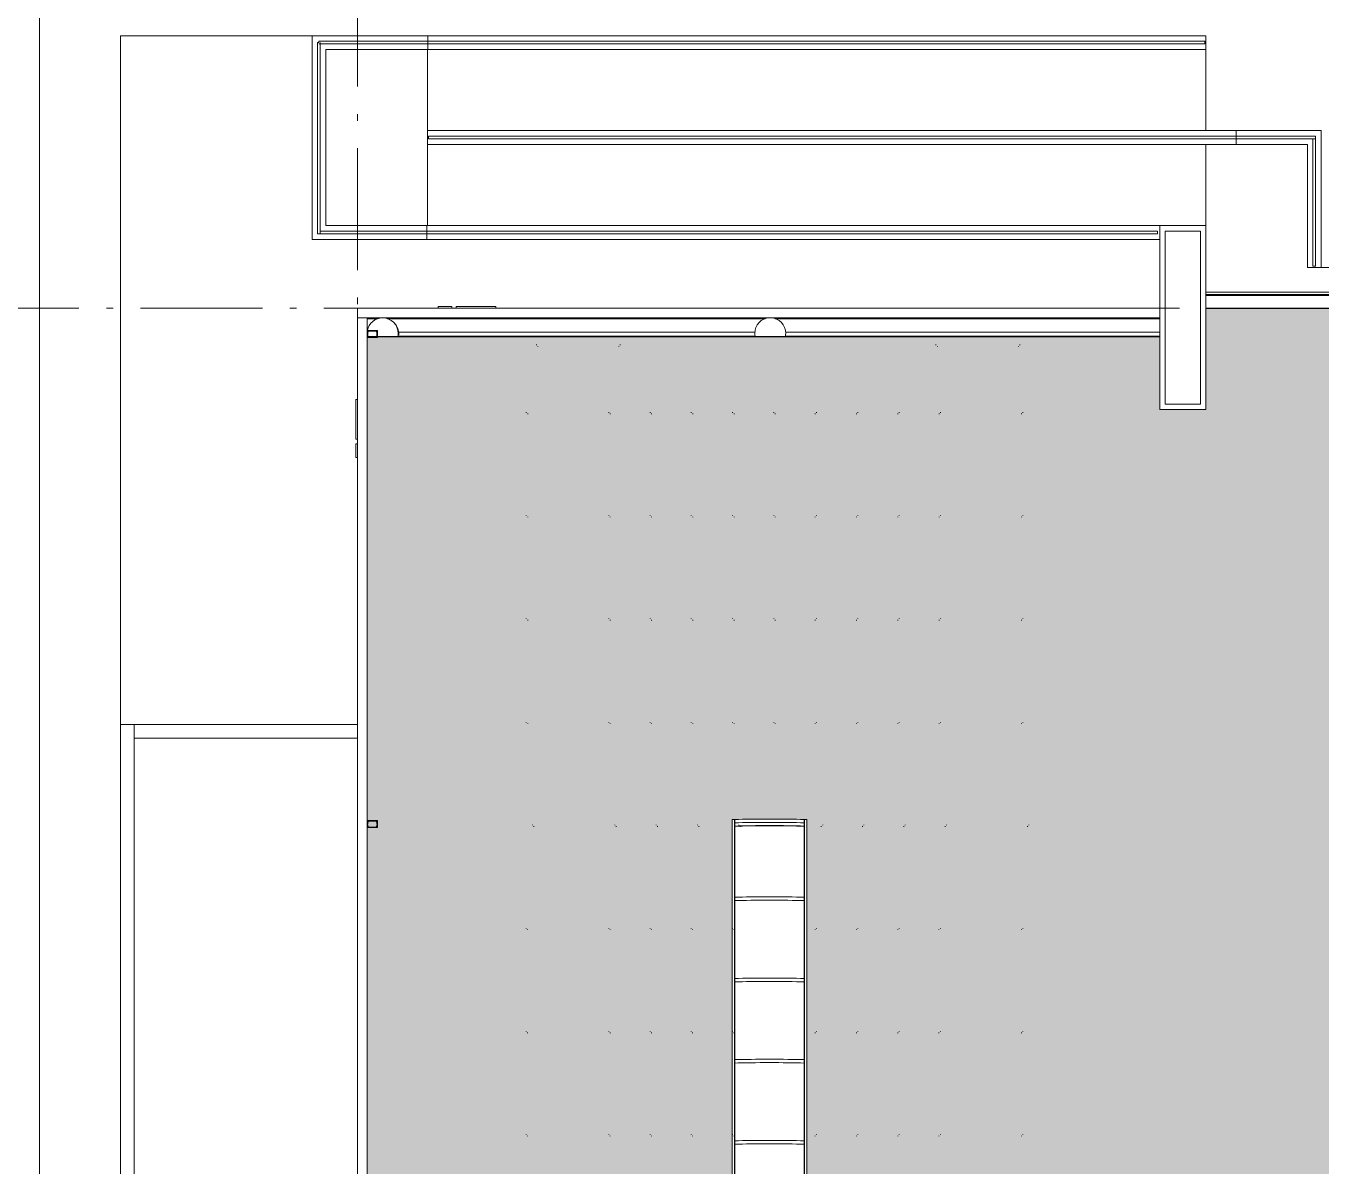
# Model space of a CAD drawing. Header units: metres. Extents: x -55 to 263, y -124 to 62.
# Drawn here: x -17.09 to 2.04, y 2.57 to 19.41 of the extents above; entities that cross this region are included whole.
import ezdxf

# ---------------------------------------------------------------- set-up
doc = ezdxf.new("R2010")
doc.units = ezdxf.units.M
doc.linetypes.add('01_Grid', pattern=[2.61, 1.8, -0.405, 0, -0.405])
for name, color, linetype, lineweight in [('0-1', 7, 'Continuous', 5), ('03EJES-1', 1, '01_Grid', 5), ('06MUR-1', 53, 'Continuous', 5), ('06MUR-2', 253, 'Continuous', 5), ('06MUREXT-1', 253, 'Continuous', 5), ('14HATCH-1', 10, 'Continuous', 5), ('46BANQ-1', 53, 'Continuous', 5), ('53BAPS-1', 53, 'Continuous', 5), ('54ESTRUCTURA-2', 9, 'Continuous', 30), ('54ESTRUCTURA-3', 253, 'Continuous', 5), ('54ESTRUCTURA-7', 213, 'Continuous', 9), ('54ESTRUCTURA-8', 255, 'Continuous', 9), ('55BARANDAL-1', 53, 'Continuous', 5), ('70LINEA-1', 254, 'Continuous', 5), ('70LINEA-4', 255, 'Continuous', 9), ('70LINEA-5', 213, 'Continuous', 9)]:
    doc.layers.add(name, color=color, linetype=linetype, lineweight=lineweight)

# ---------------------------------------------------------------- blocks, each defined once
blk = doc.blocks.new('Arch Element-Durock-01 - Arch Element-Durock-01-7043088-A1 _ A250')
at = {"layer": '06MUR-2'}
for p, q in [((0.259, 16.38), (-0.259, 16.38)), ((-0.259, 16.38), (-0.259, 13.825)), ((0.259, 13.825), (0.259, 16.38)), ((-0.259, 13.825), (0.259, 13.825))]:
    blk.add_line(p, q, dxfattribs=at)
blk = doc.blocks.new('Solar Shade-Aluminium-01 - Solar Shade-Aluminium-01-7044055-A1 _ A250')
at = {"layer": '06MUR-2'}
for p, q in [((-11.002, 15.243), (-12.195, 15.243)), ((-12.195, 15.243), (-12.195, 13.89)), ((-10.734, 15.243), (-10.799, 15.243)), ((-0.339, 15.243), (-10.148, 15.243)), ((-12.195, 13.304), (-12.195, 13.239)), ((-12.195, 13.036), (-12.195, 9.107))]:
    blk.add_line(p, q, dxfattribs=at)
blk = doc.blocks.new('AI Logo-Concrete-01 - AI Logo-Concrete-01-7154200-A1 _ A250')
at = {"layer": '06MUR-2'}
for p, q in [((-11.002, 15.265), (-10.799, 15.265)), ((-11.002, 15.24), (-11.002, 15.265)), ((-10.799, 15.24), (-10.799, 15.265)), ((-10.734, 15.265), (-10.148, 15.265)), ((-10.734, 15.265), (-10.734, 15.24)), ((-10.148, 15.24), (-10.148, 15.265)), ((-12.217, 13.304), (-12.217, 13.89)), ((-12.192, 13.89), (-12.217, 13.89)), ((-12.217, 13.304), (-12.192, 13.304)), ((-12.217, 13.036), (-12.217, 13.239)), ((-12.192, 13.239), (-12.217, 13.239)), ((-12.192, 13.036), (-12.217, 13.036))]:
    blk.add_line(p, q, dxfattribs=at)
blk = doc.blocks.new('Railing - Railing-7159708-A1 _ A250')
at = {"layer": '55BARANDAL-1'}
for p, q in [((-12.782, 19.165), (-12.782, 16.339)), ((-12.763, 19.165), (-12.782, 19.165)), ((-12.744, 16.339), (-12.744, 19.165)), ((-12.782, 16.339), (-12.744, 16.339)), ((-11.169, 16.377), (-12.744, 16.377)), ((-12.744, 16.377), (-12.744, 16.339)), ((-12.744, 16.339), (-11.169, 16.339)), ((-0.377, 16.377), (-11.169, 16.377)), ((-11.169, 16.339), (-0.377, 16.339))]:
    blk.add_line(p, q, dxfattribs=at)
at = {"layer": '55BARANDAL-1', "flags": 128}
blk.add_lwpolyline([(-0.377, 16.377), (-0.377, 16.377), (-0.377, 16.375), (-0.377, 16.372), (-0.377, 16.368), (-0.377, 16.363), (-0.377, 16.358), (-0.377, 16.353), (-0.377, 16.349), (-0.377, 16.345), (-0.377, 16.342), (-0.377, 16.34), (-0.377, 16.339)], dxfattribs=at)
at = {"layer": '55BARANDAL-1'}
blk.add_open_spline([(-11.169, 16.377), (-11.169, 16.377), (-11.169, 16.377), (-11.169, 16.375), (-11.17, 16.372), (-11.17, 16.367), (-11.17, 16.358), (-11.17, 16.348), (-11.169, 16.341), (-11.169, 16.339), (-11.169, 16.339)], degree=3, knots=[0, 0, 0, 0, 0.083333, 0.166667, 0.25, 0.333333, 0.5, 0.666667, 0.833333, 1, 1, 1, 1], dxfattribs=at)
blk = doc.blocks.new('Railing - Railing-7160008-A1 _ A250')
at = {"layer": '55BARANDAL-1'}
for p, q in [((-11.153, 19.184), (-12.763, 19.184)), ((-12.763, 19.184), (-12.763, 19.165)), ((-12.763, 19.146), (-11.153, 19.146)), ((0.323, 19.184), (-11.153, 19.184)), ((-11.153, 19.146), (0.323, 19.146))]:
    blk.add_line(p, q, dxfattribs=at)
at = {"layer": '55BARANDAL-1', "flags": 128}
blk.add_lwpolyline([(0.323, 19.184), (0.323, 19.183), (0.323, 19.181), (0.323, 19.178), (0.323, 19.174), (0.323, 19.17), (0.323, 19.165), (0.323, 19.16), (0.323, 19.155), (0.323, 19.151), (0.323, 19.148), (0.323, 19.146), (0.323, 19.146)], dxfattribs=at)
at = {"layer": '55BARANDAL-1'}
blk.add_open_spline([(-11.153, 19.146), (-11.153, 19.146), (-11.153, 19.146), (-11.153, 19.148), (-11.153, 19.151), (-11.152, 19.156), (-11.152, 19.165), (-11.152, 19.175), (-11.153, 19.182), (-11.153, 19.184), (-11.153, 19.184)], degree=3, knots=[0, 0, 0, 0, 0.083333, 0.166667, 0.25, 0.333333, 0.5, 0.666667, 0.833333, 1, 1, 1, 1], dxfattribs=at)
blk = doc.blocks.new('Railing - Railing-7160235-A1 _ A250')
at = {"layer": '55BARANDAL-1'}
for p, q in [((0.787, 17.781), (-11.142, 17.781)), ((-11.142, 17.743), (0.787, 17.743)), ((1.96, 17.781), (0.787, 17.781)), ((0.787, 17.743), (1.96, 17.743)), ((1.922, 17.743), (1.922, 15.859)), ((1.96, 17.743), (1.922, 17.743)), ((1.96, 17.743), (1.96, 17.781)), ((1.96, 15.859), (1.96, 17.743)), ((1.922, 15.859), (1.96, 15.859))]:
    blk.add_line(p, q, dxfattribs=at)
at = {"layer": '55BARANDAL-1', "flags": 128}
blk.add_lwpolyline([(-11.142, 17.743), (-11.142, 17.743), (-11.142, 17.745), (-11.142, 17.748), (-11.142, 17.752), (-11.142, 17.757), (-11.142, 17.762), (-11.142, 17.767), (-11.142, 17.771), (-11.142, 17.775), (-11.142, 17.778), (-11.142, 17.78), (-11.142, 17.781)], dxfattribs=at)
at = {"layer": '55BARANDAL-1'}
blk.add_open_spline([(0.787, 17.781), (0.787, 17.781), (0.786, 17.78), (0.786, 17.778), (0.786, 17.775), (0.786, 17.77), (0.786, 17.762), (0.786, 17.752), (0.786, 17.744), (0.786, 17.743), (0.787, 17.743)], degree=3, knots=[0, 0, 0, 0, 0.083333, 0.166667, 0.25, 0.333333, 0.5, 0.666667, 0.833333, 1, 1, 1, 1], dxfattribs=at)
blk = doc.blocks.new('22011_AR_rvt-1-A1 _ A250')
at = {"layer": '14HATCH-1'}
h = blk.add_hatch(color=256, dxfattribs=at)
h.paths.add_polyline_path([(194.783, -22.86), (194.93, -22.856), (194.926, -22.851), (194.92, -22.816), (194.797, -22.816), (194.787, -22.856)])
h.paths.add_polyline_path([(194.783, -15.245), (194.791, -15.254), (194.797, -15.288), (194.92, -15.288), (194.926, -15.236), (194.92, -15.201), (194.797, -15.201), (194.791, -15.236)])
h.paths.add_polyline_path([(194.783, -7.62), (194.791, -7.629), (194.797, -7.664), (194.92, -7.664), (194.926, -7.611), (194.92, -7.576), (194.797, -7.576), (194.791, -7.611)])
h.paths.add_polyline_path([(194.783, -0.005), (194.791, -0.014), (194.797, -0.048), (194.92, -0.048), (194.926, 0.004), (194.92, 0.039), (194.797, 0.039), (194.791, 0.004)])
h.paths.add_polyline_path([(194.783, 7.62), (194.791, 7.611), (194.797, 7.576), (194.92, 7.576), (194.926, 7.63), (194.92, 7.664), (194.797, 7.664), (194.791, 7.629)])
h.paths.add_polyline_path([(-12.05, -22.86), (-11.903, -22.855), (-11.908, -22.846), (-11.912, -22.816), (-12.036, -22.816), (-12.041, -22.851), (-12.05, -22.86)])
h.paths.add_polyline_path([(106.186, -22.86), (194.783, -22.855), (194.783, -22.808), (194.93, -22.808), (194.926, -15.296), (194.783, -15.296), (194.783, -15.193), (194.93, -15.193), (194.926, -7.672), (194.783, -7.672), (194.783, -7.568), (194.93, -7.568), (194.926, -0.056), (194.783, -0.056), (194.783, 0.047), (194.93, 0.047), (194.926, 7.568), (194.783, 7.568), (194.783, 7.672), (194.93, 7.672), (194.926, 14.807), (194.783, 14.807), (194.783, 14.825), (183.219, 14.825), (183.215, 13.745), (182.541, 13.745), (182.541, 15.24), (0.339, 15.24), (0.339, 13.745), (-0.339, 13.745), (-0.339, 14.825), (-11.898, 14.825), (-11.898, 14.807), (-12.05, 14.807), (-12.05, -22.808), (-11.898, -22.808), (-11.898, -22.86), (105.605, -22.86)])
h.paths.add_polyline_path([(18.467, -19.926), (17.913, -19.928), (17.727, -19.931), (17.727, 7.689), (18.165, 7.695), (18.631, 7.693), (18.827, 7.689), (18.827, -19.931), (18.468, -19.926)])
h.paths.add_polyline_path([(6.367, -19.927), (5.894, -19.926), (5.535, -19.925), (5.535, 7.689), (5.973, 7.695), (6.433, 7.693), (6.635, 7.689), (6.635, -19.931), (6.368, -19.927)])
h.paths.add_polyline_path([(30.751, -19.927), (30.278, -19.926), (29.919, -19.925), (29.919, 7.689), (30.357, 7.695), (30.817, 7.693), (31.019, 7.689), (31.019, -19.931), (30.752, -19.927)])
h.paths.add_polyline_path([(91.619, -19.926), (91.065, -19.928), (90.879, -19.928), (90.879, 7.689), (91.317, 7.695), (91.777, 7.693), (91.979, 7.689), (91.979, -19.931), (91.62, -19.926)])
h.paths.add_polyline_path([(152.579, -19.926), (152.025, -19.928), (151.839, -19.925), (151.839, 7.689), (152.277, 7.695), (152.737, 7.693), (152.939, 7.689), (152.939, -19.931), (152.58, -19.926)])
h.paths.add_polyline_path([(140.479, -19.927), (140.006, -19.926), (139.647, -19.928), (139.647, 7.689), (140.085, 7.695), (140.545, 7.693), (140.747, 7.689), (140.747, -19.931), (140.48, -19.927)])
h.paths.add_polyline_path([(42.851, -19.926), (42.297, -19.928), (42.111, -19.929), (42.111, 7.689), (42.549, 7.695), (43.009, 7.693), (43.211, 7.689), (43.211, -19.931), (42.852, -19.926)])
h.paths.add_polyline_path([(128.287, -19.927), (127.814, -19.926), (127.455, -19.925), (127.455, 7.689), (127.893, 7.695), (128.353, 7.693), (128.555, 7.689), (128.555, -19.931), (128.288, -19.927)])
h.paths.add_polyline_path([(55.043, -19.926), (54.489, -19.928), (54.303, -19.925), (54.303, 7.689), (54.741, 7.695), (55.201, 7.693), (55.403, 7.689), (55.403, -19.931), (55.044, -19.926)])
h.paths.add_polyline_path([(116.095, -19.927), (115.622, -19.926), (115.263, -19.928), (115.263, 7.689), (115.701, 7.695), (116.161, 7.693), (116.363, 7.689), (116.363, -19.931), (116.096, -19.927)])
h.paths.add_polyline_path([(67.327, -19.927), (66.854, -19.926), (66.495, -19.929), (66.495, 7.689), (66.933, 7.695), (67.393, 7.693), (67.595, 7.689), (67.595, -19.931), (67.328, -19.927)])
h.paths.add_polyline_path([(103.903, -19.927), (103.43, -19.926), (103.071, -19.925), (103.071, 7.689), (103.509, 7.695), (103.969, 7.693), (104.171, 7.689), (104.171, -19.931), (103.904, -19.927)])
h.paths.add_polyline_path([(79.519, -19.927), (79.046, -19.926), (78.687, -19.925), (78.687, 7.689), (79.125, 7.695), (79.585, 7.693), (79.787, 7.689), (79.787, -19.931), (79.52, -19.927)])
h.paths.add_polyline_path([(-6.011, -19.925), (-6.559, -19.929), (-6.657, -19.931), (-6.657, 7.689), (-6.219, 7.695), (-5.759, 7.693), (-5.557, 7.689), (-5.557, -19.931), (-5.932, -19.926), (-6.011, -19.925)])
h.paths.add_polyline_path([(177.142, -19.928), (176.606, -19.926), (176.223, -19.925), (176.223, 7.689), (176.661, 7.695), (177.121, 7.693), (177.323, 7.689), (177.323, -19.931), (177.143, -19.928)])
h.paths.add_polyline_path([(164.863, -19.927), (164.321, -19.926), (164.031, -19.927), (164.031, 7.689), (164.469, 7.695), (164.929, 7.693), (165.131, 7.689), (165.131, -19.931), (164.864, -19.927)])
h.paths.add_polyline_path([(-12.05, -15.245), (-12.041, -15.254), (-12.036, -15.288), (-11.912, -15.288), (-11.902, -15.248), (-11.898, -15.245), (-11.907, -15.236), (-11.912, -15.201), (-12.036, -15.201), (-12.045, -15.24)])
h.paths.add_polyline_path([(-12.041, -15.296), (-12.05, -15.296), (-12.05, -15.193), (-11.898, -15.193), (-11.898, -15.296), (-12.036, -15.296)])
h.paths.add_polyline_path([(-12.05, -7.62), (-12.041, -7.629), (-12.036, -7.664), (-11.912, -7.664), (-11.901, -7.623), (-11.901, -7.617), (-11.907, -7.611), (-11.912, -7.576), (-12.036, -7.576), (-12.041, -7.611)])
h.paths.add_polyline_path([(-12.05, -7.672), (-12.05, -7.568), (-11.898, -7.568), (-11.901, -7.672), (-12.041, -7.672)])
h.paths.add_polyline_path([(-12.05, -0.005), (-12.041, -0.014), (-12.036, -0.048), (-11.912, -0.048), (-11.901, -0.008), (-11.901, -0.002), (-11.907, 0.004), (-11.912, 0.039), (-12.036, 0.039), (-12.045, 0)])
h.paths.add_polyline_path([(-12.041, -0.056), (-12.05, -0.056), (-12.05, 0.047), (-11.898, 0.047), (-11.898, -0.056), (-12.036, -0.056)])
h.paths.add_polyline_path([(-12.05, 7.62), (-12.041, 7.611), (-12.036, 7.576), (-11.912, 7.576), (-11.907, 7.611), (-11.898, 7.62), (-11.907, 7.63), (-11.912, 7.664), (-12.036, 7.664), (-12.041, 7.629)])
h.paths.add_polyline_path([(-12.041, 7.568), (-12.05, 7.568), (-12.05, 7.672), (-11.898, 7.672), (-11.898, 7.568), (-12.036, 7.568)])
h.paths.add_polyline_path([(194.92, 14.815), (194.92, 14.825), (194.795, 14.825), (194.797, 14.815), (194.906, 14.815)])
h.paths.add_polyline_path([(-12.036, 14.815), (-11.912, 14.815), (-11.912, 14.825), (-12.037, 14.825)])
at = {"layer": '06MUREXT-1'}
for p, q in [((-12.661, 19.266), (-11.153, 19.266)), ((-11.153, 19.266), (0.339, 19.266)), ((-11.153, 19.266), (-11.153, 19.183)), ((-11.153, 19.146), (-11.153, 19.063)), ((0.339, 19.266), (0.339, 19.063)), ((-11.153, 19.063), (-12.661, 19.063)), ((0.339, 19.063), (-11.153, 19.063)), ((-11.161, 17.863), (0.787, 17.863)), ((-11.161, 17.66), (-11.161, 17.863)), ((0.787, 17.863), (2.042, 17.863)), ((0.787, 17.863), (0.787, 17.78)), ((2.042, 17.863), (2.042, 17.66)), ((0.787, 17.66), (-11.161, 17.66)), ((0.787, 17.743), (0.787, 17.66)), ((1.839, 17.66), (0.787, 17.66)), ((1.839, 15.84), (1.839, 17.66)), ((2.042, 17.66), (2.042, 15.84)), ((-12.661, 16.46), (-11.169, 16.46)), ((-11.169, 16.46), (-0.339, 16.46)), ((-11.169, 16.377), (-11.169, 16.46)), ((-0.339, 15.24), (-0.339, 16.46)), ((-0.259, 16.46), (-0.339, 16.46)), ((-0.259, 16.46), (0.339, 16.46)), ((0.339, 16.38), (0.339, 16.46)), ((-11.169, 16.257), (-11.169, 16.34)), ((0.259, 16.38), (-0.259, 16.38)), ((-0.259, 16.38), (-0.259, 15.24)), ((0.259, 15.24), (0.259, 16.38)), ((0.339, 16.38), (0.339, 15.24)), ((-11.169, 16.257), (-12.661, 16.257)), ((-0.339, 16.257), (-11.169, 16.257)), ((1.839, 15.84), (2.042, 15.84)), ((-12.192, 15.24), (-0.339, 15.24)), ((-12.192, 15.24), (-12.192, 15.098)), ((-0.339, 13.745), (-0.339, 15.24)), ((-0.259, 15.24), (-0.259, 13.825)), ((0.259, 13.825), (0.259, 15.24)), ((0.339, 15.24), (0.339, 13.825)), ((-0.339, 15.098), (-12.192, 15.098)), ((-12.192, 0), (-12.192, 15.098)), ((-12.05, 15.098), (-12.192, 15.098)), ((-12.05, 15.098), (-12.05, 0)), ((-0.259, 13.825), (0.259, 13.825)), ((0.339, 13.825), (0.339, 13.745)), ((-0.259, 13.745), (-0.339, 13.745)), ((0.339, 13.745), (-0.259, 13.745)), ((-15.692, 1.891), (-15.692, 9.091)), ((-15.49, 9.091), (-15.692, 9.091)), ((-15.49, 9.091), (-12.192, 9.091)), ((-15.49, 8.889), (-15.49, 9.091)), ((-15.49, 9.091), (-15.49, 1.891)), ((-12.192, 8.889), (-15.49, 8.889))]:
    blk.add_line(p, q, dxfattribs=at)
at = {"layer": '46BANQ-1'}
for p, q in [((-15.692, 19.266), (-12.864, 19.266)), ((-15.692, 9.091), (-15.692, 19.266)), ((-11.161, 17.863), (-11.161, 19.063)), ((-11.161, 17.863), (-11.161, 19.063)), ((-11.161, 16.46), (-11.161, 17.66)), ((-11.161, 16.46), (-11.161, 17.66)), ((0.339, 17.66), (0.339, 16.46)), ((0.339, 17.66), (0.339, 16.46)), ((5.71, 15.84), (2.042, 15.84))]:
    blk.add_line(p, q, dxfattribs=at)
at = {"layer": '53BAPS-1'}
for p, q in [((0.339, 15.476), (182.541, 15.476)), ((0.339, 15.442), (182.541, 15.442)), ((0.339, 15.43), (182.541, 15.43)), ((0.339, 15.242), (182.541, 15.242)), ((-12.05, 15.097), (-11.833, 15.097)), ((-12.05, 15.084), (-11.896, 15.084)), ((-11.81, 15.097), (-6.108, 15.097)), ((-11.747, 15.084), (-6.17, 15.084)), ((-6.084, 15.097), (-0.339, 15.097)), ((-6.022, 15.084), (-0.339, 15.084)), ((-11.599, 14.827), (-6.32, 14.827)), ((-11.585, 14.886), (-6.323, 14.886)), ((-5.873, 14.827), (-0.339, 14.827)), ((-5.869, 14.886), (-0.339, 14.886))]:
    blk.add_line(p, q, dxfattribs=at)
at = {"layer": '54ESTRUCTURA-2'}
for p, q in [((0.339, 15.24), (182.541, 15.24)), ((-12.037, 14.825), (-11.911, 14.825)), ((-11.898, 14.825), (-0.339, 14.825))]:
    blk.add_line(p, q, dxfattribs=at)
at = {"layer": '54ESTRUCTURA-3'}
for centre, start, end in [((-11.822, 14.87), 90, 169.7108), ((-11.822, 14.87), 0, 90), ((-6.096, 14.87), 92.2432, 180), ((-6.096, 14.87), 0, 87.7568), ((-11.822, 14.87), 348.803, 0), ((-6.096, 14.87), 180, 191.197), ((-6.096, 14.87), 348.803, 0)]:
    blk.add_arc(centre, 0.229, start, end, dxfattribs=at)
at = {"layer": '70LINEA-1'}
for p, q in [((-16.892, -27.353), (-16.892, 20.453)), ((-15.692, 19.266), (-15.692, 9.091)), ((-12.864, 16.257), (-12.864, 19.266)), ((-12.661, 19.266), (-12.864, 19.266)), ((-12.661, 19.063), (-12.661, 16.46)), ((0.339, 17.863), (0.339, 19.063)), ((-12.864, 16.257), (-12.661, 16.257))]:
    blk.add_line(p, q, dxfattribs=at)
at = {"layer": '06MUR-1'}
for name in ['Arch Element-Durock-01 - Arch Element-Durock-01-7043088-A1 _ A250', 'AI Logo-Concrete-01 - AI Logo-Concrete-01-7154200-A1 _ A250', 'Solar Shade-Aluminium-01 - Solar Shade-Aluminium-01-7044055-A1 _ A250']:
    blk.add_blockref(name, (0, 0), dxfattribs=at)
at = {"layer": '55BARANDAL-1'}
for name in ['Railing - Railing-7159708-A1 _ A250', 'Railing - Railing-7160008-A1 _ A250', 'Railing - Railing-7160235-A1 _ A250']:
    blk.add_blockref(name, (0, 0), dxfattribs=at)
blk = doc.blocks.new('Canalón2 - Canalón-1729877-A1 _ A250')
at = {"layer": '70LINEA-5'}
blk.add_line((-124.141, -0.156), (-112.903, -0.156), dxfattribs=at)
blk = doc.blocks.new('Tapa p_ Tacón5 - Tapa p_ Tacón-1729901-A1 _ A250')
at = {"layer": '54ESTRUCTURA-7'}
for start, end in [(360, 42.3721), (355.8475, 360)]:
    blk.add_arc((-2.259, 24.769), 0.229, start, end, dxfattribs=at)
blk = doc.blocks.new('JN-105 - JN-105-V496-A1 _ A250')
at = {"layer": '54ESTRUCTURA-7'}
for p, q in [((-9.7, 3.037), (-9.7, 3.031)), ((-9.68, 3.016), (-9.68, 3.01)), ((-8.481, 3.037), (-8.481, 3.031)), ((-8.461, 3.016), (-8.461, 3.01)), ((-7.871, 3.037), (-7.871, 3.031)), ((-7.851, 3.016), (-7.851, 3.01)), ((-7.262, 3.037), (-7.262, 3.031)), ((-7.242, 3.016), (-7.242, 3.01)), ((-6.652, 3.037), (-6.652, 3.031)), ((-6.632, 3.016), (-6.632, 3.01)), ((-5.432, 3.01), (-5.432, 3.016)), ((-5.411, 3.031), (-5.411, 3.037)), ((-4.822, 3.01), (-4.822, 3.016)), ((-4.801, 3.031), (-4.801, 3.037)), ((-4.213, 3.01), (-4.213, 3.016)), ((-4.192, 3.031), (-4.192, 3.037)), ((-3.603, 3.01), (-3.603, 3.016)), ((-3.582, 3.031), (-3.582, 3.037)), ((-2.384, 3.01), (-2.384, 3.016)), ((-2.363, 3.031), (-2.363, 3.037))]:
    blk.add_line(p, q, dxfattribs=at)
blk = doc.blocks.new('JN-105 - JN-105-V497-A1 _ A250')
at = {"layer": '54ESTRUCTURA-7'}
for p, q in [((-9.7, 4.561), (-9.7, 4.555)), ((-9.68, 4.54), (-9.68, 4.534)), ((-8.481, 4.561), (-8.481, 4.555)), ((-8.461, 4.54), (-8.461, 4.534)), ((-7.871, 4.561), (-7.871, 4.555)), ((-7.851, 4.54), (-7.851, 4.534)), ((-7.262, 4.561), (-7.262, 4.555)), ((-7.242, 4.54), (-7.242, 4.534)), ((-6.652, 4.561), (-6.652, 4.555)), ((-6.632, 4.54), (-6.632, 4.534)), ((-5.432, 4.534), (-5.432, 4.54)), ((-5.411, 4.555), (-5.411, 4.561)), ((-4.822, 4.534), (-4.822, 4.54)), ((-4.801, 4.555), (-4.801, 4.561)), ((-4.213, 4.534), (-4.213, 4.54)), ((-4.192, 4.555), (-4.192, 4.561)), ((-3.603, 4.534), (-3.603, 4.54)), ((-3.582, 4.555), (-3.582, 4.561)), ((-2.384, 4.534), (-2.384, 4.54)), ((-2.363, 4.555), (-2.363, 4.561))]:
    blk.add_line(p, q, dxfattribs=at)
blk = doc.blocks.new('JN-105 - JN-105-V498-A1 _ A250')
at = {"layer": '54ESTRUCTURA-7'}
for p, q in [((-9.7, 6.085), (-9.7, 6.079)), ((-9.68, 6.064), (-9.68, 6.058)), ((-8.481, 6.085), (-8.481, 6.079)), ((-8.461, 6.064), (-8.461, 6.058)), ((-7.871, 6.085), (-7.871, 6.079)), ((-7.851, 6.064), (-7.851, 6.058)), ((-7.262, 6.085), (-7.262, 6.079)), ((-7.242, 6.064), (-7.242, 6.058)), ((-6.652, 6.085), (-6.652, 6.079)), ((-6.632, 6.064), (-6.632, 6.058)), ((-5.432, 6.058), (-5.432, 6.064)), ((-5.411, 6.079), (-5.411, 6.085)), ((-4.822, 6.058), (-4.822, 6.064)), ((-4.801, 6.079), (-4.801, 6.085)), ((-4.213, 6.058), (-4.213, 6.064)), ((-4.192, 6.079), (-4.192, 6.085)), ((-3.603, 6.058), (-3.603, 6.064)), ((-3.582, 6.079), (-3.582, 6.085)), ((-2.384, 6.058), (-2.384, 6.064)), ((-2.363, 6.079), (-2.363, 6.085))]:
    blk.add_line(p, q, dxfattribs=at)
blk = doc.blocks.new('JN-105 - JN-105-V502-A1 _ A250')
at = {"layer": '54ESTRUCTURA-7'}
for p, q in [((-9.7, 10.657), (-9.7, 10.651)), ((-9.679, 10.636), (-9.679, 10.63)), ((-8.481, 10.657), (-8.481, 10.651)), ((-8.46, 10.636), (-8.46, 10.63)), ((-7.871, 10.657), (-7.871, 10.651)), ((-7.85, 10.636), (-7.85, 10.63)), ((-7.262, 10.657), (-7.262, 10.651)), ((-7.241, 10.636), (-7.241, 10.63)), ((-6.652, 10.657), (-6.652, 10.651)), ((-6.631, 10.636), (-6.631, 10.63)), ((-6.042, 10.657), (-6.042, 10.651)), ((-6.021, 10.636), (-6.021, 10.63)), ((-5.431, 10.63), (-5.431, 10.636)), ((-5.41, 10.651), (-5.41, 10.657)), ((-4.821, 10.63), (-4.821, 10.636)), ((-4.8, 10.651), (-4.8, 10.657)), ((-4.212, 10.63), (-4.212, 10.636)), ((-4.191, 10.651), (-4.191, 10.657)), ((-3.602, 10.63), (-3.602, 10.636)), ((-3.581, 10.651), (-3.581, 10.657)), ((-2.383, 10.63), (-2.383, 10.636)), ((-2.362, 10.651), (-2.362, 10.657))]:
    blk.add_line(p, q, dxfattribs=at)
blk = doc.blocks.new('JN-105 - JN-105-V503-A1 _ A250')
at = {"layer": '54ESTRUCTURA-7'}
for p, q in [((-9.7, 12.181), (-9.7, 12.175)), ((-9.679, 12.16), (-9.679, 12.154)), ((-8.481, 12.181), (-8.481, 12.175)), ((-8.46, 12.16), (-8.46, 12.154)), ((-7.871, 12.181), (-7.871, 12.175)), ((-7.85, 12.16), (-7.85, 12.154)), ((-7.262, 12.181), (-7.262, 12.175)), ((-7.241, 12.16), (-7.241, 12.154)), ((-6.652, 12.181), (-6.652, 12.175)), ((-6.631, 12.16), (-6.631, 12.154)), ((-6.042, 12.181), (-6.042, 12.175)), ((-6.021, 12.16), (-6.021, 12.154)), ((-5.431, 12.154), (-5.431, 12.16)), ((-5.41, 12.175), (-5.41, 12.181)), ((-4.821, 12.154), (-4.821, 12.16)), ((-4.8, 12.175), (-4.8, 12.181)), ((-4.212, 12.154), (-4.212, 12.16)), ((-4.191, 12.175), (-4.191, 12.181)), ((-3.602, 12.154), (-3.602, 12.16)), ((-3.581, 12.175), (-3.581, 12.181)), ((-2.383, 12.154), (-2.383, 12.16)), ((-2.362, 12.175), (-2.362, 12.181))]:
    blk.add_line(p, q, dxfattribs=at)
blk = doc.blocks.new('JN-105 - JN-105-V504-A1 _ A250')
at = {"layer": '54ESTRUCTURA-7'}
for p, q in [((-9.7, 13.704), (-9.7, 13.697)), ((-9.679, 13.683), (-9.679, 13.677)), ((-8.481, 13.704), (-8.481, 13.697)), ((-8.46, 13.683), (-8.46, 13.677)), ((-7.871, 13.704), (-7.871, 13.697)), ((-7.85, 13.683), (-7.85, 13.677)), ((-7.262, 13.704), (-7.262, 13.697)), ((-7.241, 13.683), (-7.241, 13.677)), ((-6.652, 13.704), (-6.652, 13.697)), ((-6.631, 13.683), (-6.631, 13.677)), ((-6.042, 13.704), (-6.042, 13.697)), ((-6.021, 13.683), (-6.021, 13.677)), ((-5.431, 13.677), (-5.431, 13.683)), ((-5.41, 13.697), (-5.41, 13.704)), ((-4.821, 13.677), (-4.821, 13.683)), ((-4.8, 13.697), (-4.8, 13.704)), ((-4.212, 13.677), (-4.212, 13.683)), ((-4.191, 13.697), (-4.191, 13.704)), ((-3.602, 13.677), (-3.602, 13.683)), ((-3.581, 13.697), (-3.581, 13.704)), ((-2.383, 13.677), (-2.383, 13.683)), ((-2.362, 13.697), (-2.362, 13.704))]:
    blk.add_line(p, q, dxfattribs=at)
blk = doc.blocks.new('JN-107 - JN-107-1565137-A1 _ A250')
at = {"layer": '54ESTRUCTURA-7'}
for p, q in [((-9.7, 9.127), (-9.7, 9.121)), ((-9.679, 9.106), (-9.679, 9.1)), ((-8.481, 9.127), (-8.481, 9.121)), ((-8.46, 9.106), (-8.46, 9.1)), ((-7.871, 9.127), (-7.871, 9.121)), ((-7.85, 9.106), (-7.85, 9.1)), ((-7.262, 9.127), (-7.262, 9.121)), ((-7.241, 9.106), (-7.241, 9.1)), ((-6.652, 9.127), (-6.652, 9.121)), ((-6.631, 9.106), (-6.631, 9.1)), ((-6.042, 9.127), (-6.042, 9.121)), ((-6.021, 9.106), (-6.021, 9.1)), ((-5.431, 9.1), (-5.431, 9.106)), ((-5.41, 9.121), (-5.41, 9.127)), ((-4.821, 9.1), (-4.821, 9.106)), ((-4.8, 9.121), (-4.8, 9.127)), ((-4.212, 9.1), (-4.212, 9.106)), ((-4.191, 9.121), (-4.191, 9.127)), ((-3.602, 9.1), (-3.602, 9.106)), ((-3.581, 9.121), (-3.581, 9.127)), ((-2.383, 9.1), (-2.383, 9.106)), ((-2.362, 9.121), (-2.362, 9.127))]:
    blk.add_line(p, q, dxfattribs=at)
blk = doc.blocks.new('JP-105 - JP-105-1565145-A1 _ A250')
at = {"layer": '54ESTRUCTURA-7'}
for p, q in [((-9.61, 7.609), (-9.61, 7.603)), ((-9.59, 7.588), (-9.59, 7.582)), ((-8.391, 7.609), (-8.391, 7.603)), ((-8.371, 7.588), (-8.371, 7.582)), ((-7.781, 7.609), (-7.781, 7.603)), ((-7.761, 7.588), (-7.761, 7.582)), ((-7.172, 7.609), (-7.172, 7.603)), ((-7.152, 7.588), (-7.152, 7.582)), ((-6.562, 7.609), (-6.562, 7.6)), ((-6.542, 7.588), (-6.542, 7.579)), ((-5.342, 7.582), (-5.342, 7.588)), ((-5.321, 7.603), (-5.321, 7.609)), ((-4.732, 7.582), (-4.732, 7.588)), ((-4.711, 7.603), (-4.711, 7.609)), ((-4.123, 7.582), (-4.123, 7.588)), ((-4.102, 7.603), (-4.102, 7.609)), ((-3.513, 7.582), (-3.513, 7.588)), ((-3.492, 7.603), (-3.492, 7.609)), ((-2.294, 7.582), (-2.294, 7.588)), ((-2.273, 7.603), (-2.273, 7.609))]:
    blk.add_line(p, q, dxfattribs=at)
blk = doc.blocks.new('JP-611 - JP-611-1693088-A1 _ A250')
at = {"layer": '54ESTRUCTURA-7'}
for p, q in [((-9.551, 14.703), (-9.551, 14.696)), ((-9.53, 14.682), (-9.53, 14.675)), ((-8.331, 14.675), (-8.331, 14.682)), ((-8.311, 14.696), (-8.311, 14.703))]:
    blk.add_line(p, q, dxfattribs=at)
blk = doc.blocks.new('JP-612 - JP-612-1693089-A1 _ A250')
at = {"layer": '54ESTRUCTURA-7'}
for p, q in [((-3.647, 14.703), (-3.647, 14.696)), ((-3.626, 14.682), (-3.626, 14.675)), ((-2.427, 14.675), (-2.427, 14.682)), ((-2.406, 14.696), (-2.406, 14.703))]:
    blk.add_line(p, q, dxfattribs=at)
blk = doc.blocks.new('DOMO TIPO CAÑON - DOMO TIPO CAÑON-V514-A1 _ A250')
at = {"layer": '70LINEA-5'}
for p, q in [((176.223, 7.689), (176.257, 7.69)), ((176.223, -19.931), (176.223, 7.689)), ((176.257, 7.69), (176.259, 7.69)), ((176.257, -19.931), (176.257, 7.69)), ((176.259, -19.931), (176.259, 7.69)), ((177.287, 7.69), (177.289, 7.69)), ((177.287, -19.931), (177.287, 7.69)), ((177.289, 7.69), (177.323, 7.689)), ((177.289, -19.931), (177.289, 7.69)), ((177.323, -19.931), (177.323, 7.689))]:
    blk.add_line(p, q, dxfattribs=at)
for centre, major_axis, start_param, end_param in [((176.773, 7.672), (0.778, 0), 0.844123, 2.297481), ((176.773, 7.622), (0.778, 0), 0.844123, 2.297481), ((176.773, 7.622), (0.775, 0), 0.840815, 2.30079), ((176.773, 7.575), (0.775, 0), 0.840815, 2.30079), ((176.773, 7.572), (0.775, 0), 0.844369, 2.30079), ((176.773, 6.523), (0.778, 0), 0.844123, 2.297481), ((176.773, 6.473), (0.778, 0), 0.844123, 2.297481), ((176.773, 6.473), (0.775, 0), 0.844369, 2.30079), ((176.773, 5.323), (0.778, 0), 0.844123, 2.297481), ((176.773, 5.273), (0.778, 0), 0.844123, 2.297481), ((176.773, 5.273), (0.775, 0), 0.844369, 2.30079), ((176.773, 4.124), (0.778, 0), 0.844123, 2.297481), ((176.773, 4.074), (0.778, 0), 0.844123, 2.297481), ((176.773, 4.074), (0.775, 0), 0.844369, 2.30079), ((176.773, 2.925), (0.778, 0), 0.844123, 2.297481), ((176.773, 2.875), (0.778, 0), 0.844123, 2.297481), ((176.773, 2.875), (0.775, 0), 0.844369, 2.30079)]:
    blk.add_ellipse(centre, major_axis=major_axis, ratio=0.029987, start_param=start_param, end_param=end_param, dxfattribs=at)
blk = doc.blocks.new('22011_ST_rvt-1-A1 _ A250')
at = {"layer": '70LINEA-5'}
h = blk.add_hatch(dxfattribs=at)
h.set_pattern_fill('FP_63', color=256, style=0, pattern_type=2)
h.set_pattern_definition([(0, (0, 0), (3.658, 0.9144), [0.15088, -2.592, 0.15088, -2.592, -14.63]), (0, (0, 0), (3.658, 0.9144), [-5.486, 0.15088, -5.336, 0.15088, -2.592, -6.401]), (0, (0, 0), (3.658, 0.9144), [-13.716, 0.15088, -1.678, 0.15088, -4.421]), (120, (1.372, 0.4572), (-2.620894, 2.71072), [0.15088, -2.592, 0.15088, -2.592, -14.63]), (120, (1.372, 0.4572), (-2.620894, 2.71072), [-5.486, 0.15088, -5.336, 0.15088, -2.592, -6.401]), (120, (1.372, 0.4572), (-2.620894, 2.71072), [-13.716, 0.15088, -1.678, 0.15088, -4.421]), (240, (1.829, 2.286), (-1.037106, -3.62512), [0.15088, -2.592, 0.15088, -2.592, -14.63]), (240, (1.829, 2.286), (-1.037106, -3.62512), [-5.486, 0.15088, -5.336, 0.15088, -2.592, -6.401]), (240, (1.829, 2.286), (-1.037106, -3.62512), [-13.716, 0.15088, -1.678, 0.15088, -4.421])])
h.paths.add_polyline_path([(2.042, 17.46), (2.042, 17.46), (2.042, 17.58)])
at = {"layer": '54ESTRUCTURA-7'}
for p, q in [((-11.898, 14.911), (-12.05, 14.911)), ((-12.05, 14.911), (-12.05, 14.859)), ((-12.05, 14.859), (-12.05, 14.807)), ((-12.05, 14.807), (-11.898, 14.807)), ((-12.041, 14.868), (-12.036, 14.903)), ((-12.036, 14.815), (-12.041, 14.85)), ((-12.036, 14.903), (-11.912, 14.903)), ((-11.912, 14.815), (-12.036, 14.815)), ((-11.912, 14.903), (-11.907, 14.868)), ((-11.907, 14.85), (-11.912, 14.815)), ((-11.898, 14.859), (-11.898, 14.911)), ((-11.898, 14.807), (-11.898, 14.859)), ((-11.898, 7.672), (-12.05, 7.672)), ((-12.05, 7.672), (-12.05, 7.62)), ((-12.041, 7.629), (-12.036, 7.664)), ((-12.036, 7.664), (-11.912, 7.664)), ((-11.912, 7.664), (-11.907, 7.629)), ((-11.898, 7.62), (-11.898, 7.672)), ((-12.05, 7.62), (-12.05, 7.568)), ((-12.05, 7.568), (-11.898, 7.568)), ((-12.036, 7.576), (-12.041, 7.611)), ((-11.912, 7.576), (-12.036, 7.576)), ((-11.907, 7.611), (-11.912, 7.576)), ((-11.898, 7.568), (-11.898, 7.62))]:
    blk.add_line(p, q, dxfattribs=at)
for centre, start, end in [((-12.05, 14.868), 270, 0), ((-12.05, 14.85), 0, 90), ((-11.898, 14.868), 180, 270), ((-11.898, 14.85), 90, 180), ((-12.05, 7.629), 270, 0), ((-12.05, 7.611), 0, 90), ((-11.898, 7.629), 180, 270), ((-11.898, 7.611), 90, 180)]:
    blk.add_arc(centre, 0.00871, start, end, dxfattribs=at)
at = {"layer": '54ESTRUCTURA-8'}
for name, p in [('Tapa p_ Tacón5 - Tapa p_ Tacón-1729901-A1 _ A250', (-9.552, -9.91)), ('JP-611 - JP-611-1693088-A1 _ A250', (0, 0)), ('JP-612 - JP-612-1693089-A1 _ A250', (0, 0)), ('JN-105 - JN-105-V504-A1 _ A250', (0, 0)), ('JN-105 - JN-105-V503-A1 _ A250', (0, 0)), ('JN-105 - JN-105-V502-A1 _ A250', (0, 0)), ('JN-107 - JN-107-1565137-A1 _ A250', (0, 0)), ('JP-105 - JP-105-1565145-A1 _ A250', (0, 0)), ('JN-105 - JN-105-V498-A1 _ A250', (0, 0)), ('JN-105 - JN-105-V497-A1 _ A250', (0, 0)), ('JN-105 - JN-105-V496-A1 _ A250', (0, 0))]:
    blk.add_blockref(name, p, dxfattribs=at)
at = {"layer": '70LINEA-4'}
for name, p in [('Canalón2 - Canalón-1729877-A1 _ A250', (112.564, 15.254)), ('DOMO TIPO CAÑON - DOMO TIPO CAÑON-V514-A1 _ A250', (-182.88, 0))]:
    blk.add_blockref(name, p, dxfattribs=at)

msp = doc.modelspace()

# ---------------------------------------------------------------- linework, layer by layer
at = {"layer": '03EJES-1'}
for p, q in [((-12.192, -119.697), (-12.192, 57.931)), ((195.072, 15.242), (-50.456, 15.242))]:
    msp.add_line(p, q, dxfattribs=at)

# ---------------------------------------------------------------- block references
at = {"layer": '0-1'}
for name in ['22011_AR_rvt-1-A1 _ A250', '22011_ST_rvt-1-A1 _ A250']:
    msp.add_blockref(name, (0, 0), dxfattribs=at)

doc.saveas('drawing.dxf')
